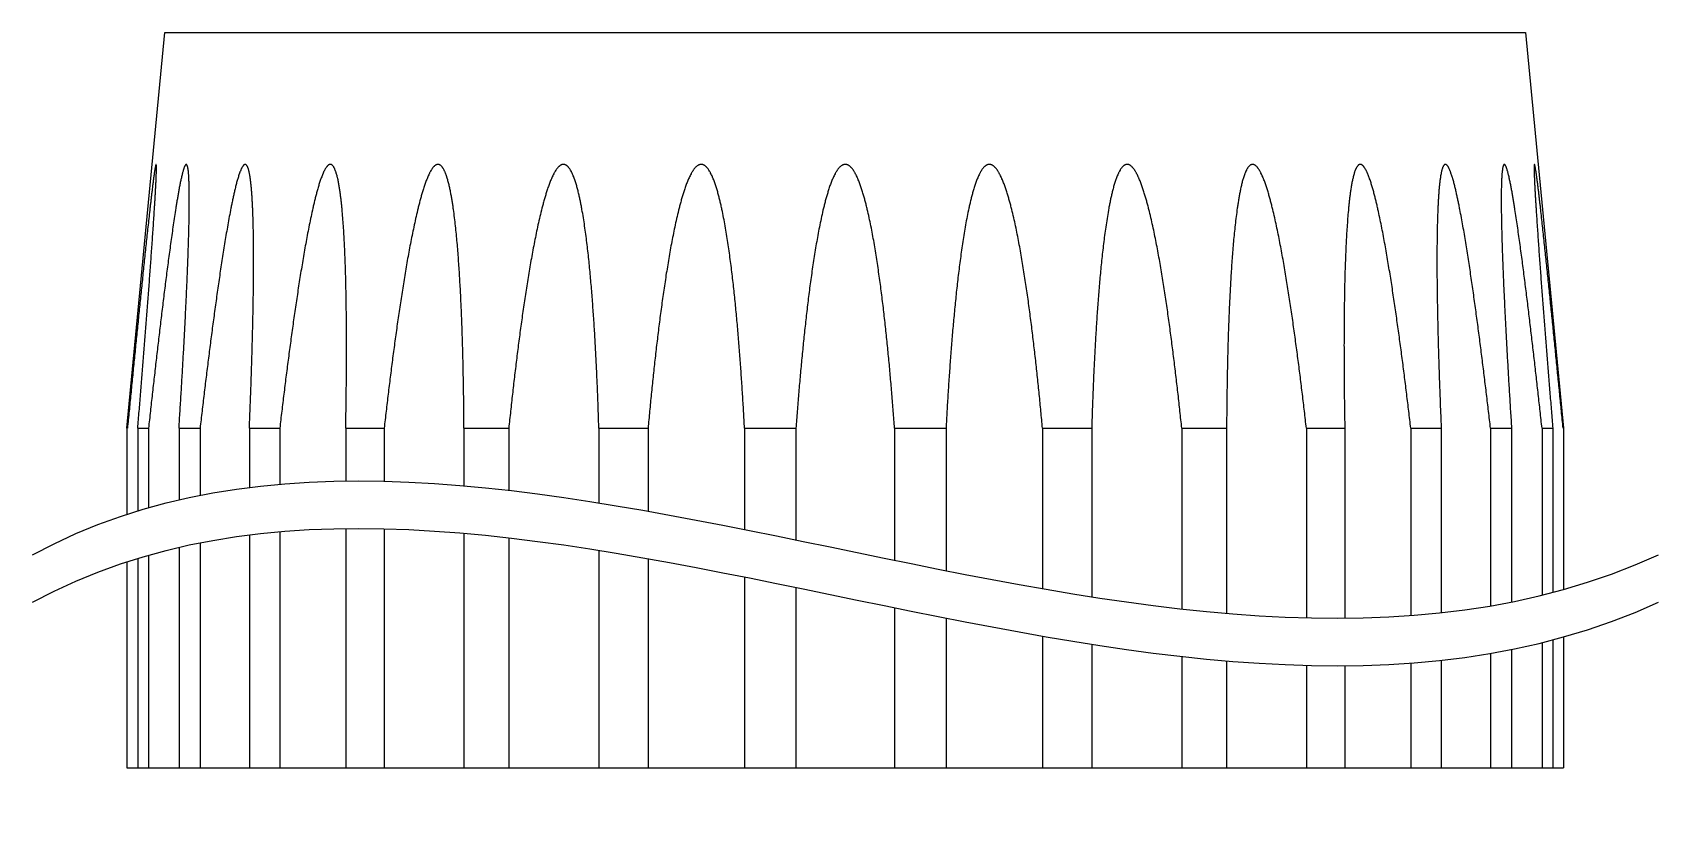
# Model space of a CAD drawing. Extents: x -39 to 75, y -72 to 94.
# Drawn here: x -25.7 to 25.7, y -71.7 to -46.5 of the extents above; entities that cross this region are included whole.
import ezdxf

# ---------------------------------------------------------------- set-up
doc = ezdxf.new("R2010")
doc.units = 0
doc.header["$MEASUREMENT"] = 0
doc.layers.add('MODELSKETCH_VISIBLE', color=7, linetype='CONTINUOUS')

msp = doc.modelspace()

# ---------------------------------------------------------------- linework, layer by layer
at = {"layer": 'MODELSKETCH_VISIBLE'}
for p, q in [((-22.7, -59), (-21.5, -46.5)), ((-21.5, -46.5), (21.5, -46.5)), ((21.5, -46.5), (22.7, -59)), ((-22.7, -59), (-22.7, -61.719)), ((-22.359, -59), (-22.359, -61.611)), ((-22.359, -59), (-22.02, -59)), ((-22.02, -59), (-22.02, -61.511)), ((-21.056, -59), (-21.056, -61.263)), ((-21.056, -59), (-20.392, -59)), ((-20.392, -59), (-20.392, -61.121)), ((-18.833, -59), (-18.833, -60.871)), ((-18.833, -59), (-17.872, -59)), ((-17.872, -59), (-17.872, -60.769)), ((-15.787, -59), (-15.787, -60.669)), ((-15.787, -59), (-14.572, -59)), ((-14.572, -59), (-14.572, -60.677)), ((-12.05, -59), (-12.05, -60.82)), ((-12.05, -59), (-10.635, -59)), ((-10.635, -59), (-10.635, -60.964)), ((-7.787, -59), (-6.233, -59)), ((-7.787, -59), (-7.787, -61.359)), ((-6.233, -59), (-6.233, -61.622)), ((-3.184, -59), (-3.184, -62.201)), ((-3.184, -59), (-1.558, -59)), ((-1.558, -59), (-1.558, -62.531)), ((1.558, -59), (1.558, -63.172)), ((1.558, -59), (3.184, -59)), ((3.184, -59), (3.184, -63.499)), ((6.233, -59), (6.233, -64.069)), ((6.233, -59), (7.787, -59)), ((7.787, -59), (7.787, -64.326)), ((10.635, -59), (10.635, -64.711)), ((10.635, -59), (12.05, -59)), ((12.05, -59), (12.05, -64.851)), ((14.572, -59), (14.572, -64.993)), ((14.572, -59), (15.787, -59)), ((15.787, -59), (15.787, -65.004)), ((17.872, -59), (17.872, -64.92)), ((17.872, -59), (18.833, -59)), ((18.833, -59), (18.833, -64.832)), ((20.392, -59), (20.392, -64.614)), ((20.392, -59), (21.056, -59)), ((21.056, -59), (21.056, -64.49)), ((22.02, -59), (22.02, -64.275)), ((22.02, -59), (22.359, -59)), ((22.359, -59), (22.359, -64.188)), ((22.7, -59), (22.7, -64.096)), ((-15.787, -62.169), (-15.787, -69.727)), ((-20.392, -62.621), (-20.392, -69.727)), ((-18.833, -62.371), (-18.833, -69.727)), ((-17.872, -62.269), (-17.872, -69.727)), ((-14.572, -62.177), (-14.572, -69.727)), ((-12.05, -62.32), (-12.05, -69.727)), ((-10.635, -62.464), (-10.635, -69.727)), ((-22.359, -63.111), (-22.359, -69.727)), ((-22.02, -63.011), (-22.02, -69.727)), ((-21.056, -62.763), (-21.056, -69.727)), ((-7.787, -62.859), (-7.787, -69.727)), ((-6.233, -63.122), (-6.233, -69.727)), ((-22.7, -63.219), (-22.7, -69.727)), ((-3.184, -63.701), (-3.184, -69.727)), ((-1.558, -64.031), (-1.558, -69.727)), ((1.558, -64.672), (1.558, -69.727)), ((3.184, -64.999), (3.184, -69.727)), ((6.233, -65.569), (6.233, -69.727)), ((22.359, -65.688), (22.359, -69.727)), ((22.7, -65.596), (22.7, -69.727)), ((7.787, -65.826), (7.787, -69.727)), ((10.635, -66.211), (10.635, -69.727)), ((20.392, -66.114), (20.392, -69.727)), ((21.056, -65.99), (21.056, -69.727)), ((22.02, -65.775), (22.02, -69.727)), ((12.05, -66.351), (12.05, -69.727)), ((14.572, -66.493), (14.572, -69.727)), ((15.787, -66.504), (15.787, -69.727)), ((17.872, -66.42), (17.872, -69.727)), ((18.833, -66.332), (18.833, -69.727)), ((-22.7, -69.727), (22.7, -69.727))]:
    msp.add_line(p, q, dxfattribs=at)
for points in [[(-22.359, -59), (-22.345, -58.822), (-22.315, -58.465), (-22.271, -57.93), (-22.228, -57.396), (-22.185, -56.861), (-22.143, -56.327), (-22.101, -55.794), (-22.059, -55.261), (-22.019, -54.728), (-21.985, -54.285), (-21.959, -53.931), (-21.94, -53.666), (-21.921, -53.402), (-21.902, -53.138), (-21.884, -52.874), (-21.866, -52.611), (-21.849, -52.349), (-21.835, -52.132), (-21.824, -51.958), (-21.816, -51.828), (-21.808, -51.699), (-21.801, -51.57), (-21.794, -51.442), (-21.788, -51.335), (-21.784, -51.25), (-21.781, -51.187), (-21.779, -51.135), (-21.777, -51.093), (-21.775, -51.051), (-21.773, -51), (-21.772, -50.95), (-21.771, -50.91), (-21.77, -50.871), (-21.769, -50.834), (-21.769, -50.798), (-21.769, -50.776), (-21.769, -50.759), (-21.77, -50.743), (-21.77, -50.728), (-21.771, -50.714), (-21.771, -50.704), (-21.772, -50.695), (-21.773, -50.687), (-21.774, -50.68), (-21.775, -50.675), (-21.776, -50.672), (-21.777, -50.67), (-21.777, -50.669), (-21.778, -50.667), (-21.78, -50.666), (-21.782, -50.667), (-21.784, -50.669), (-21.786, -50.673), (-21.788, -50.678), (-21.789, -50.682), (-21.791, -50.687), (-21.792, -50.693), (-21.796, -50.705), (-21.799, -50.718), (-21.802, -50.733), (-21.805, -50.748), (-21.809, -50.768), (-21.813, -50.794), (-21.818, -50.821), (-21.824, -50.858), (-21.83, -50.896), (-21.836, -50.935), (-21.841, -50.975), (-21.848, -51.025), (-21.857, -51.087), (-21.865, -51.148), (-21.873, -51.211), (-21.884, -51.295), (-21.897, -51.401), (-21.913, -51.529), (-21.928, -51.659), (-21.943, -51.789), (-21.959, -51.92), (-21.978, -52.095), (-22.003, -52.314), (-22.032, -52.578), (-22.061, -52.842), (-22.089, -53.107), (-22.117, -53.373), (-22.145, -53.639), (-22.173, -53.905), (-22.21, -54.261), (-22.256, -54.706), (-22.311, -55.242), (-22.365, -55.778), (-22.419, -56.314), (-22.473, -56.851), (-22.526, -57.388), (-22.579, -57.925), (-22.632, -58.462), (-22.668, -58.821), (-22.685, -59)], [(-21.056, -59), (-21.045, -58.822), (-21.022, -58.465), (-20.99, -57.93), (-20.958, -57.396), (-20.927, -56.861), (-20.897, -56.327), (-20.869, -55.794), (-20.842, -55.261), (-20.817, -54.728), (-20.797, -54.285), (-20.783, -53.931), (-20.773, -53.666), (-20.763, -53.402), (-20.755, -53.138), (-20.747, -52.874), (-20.741, -52.611), (-20.735, -52.349), (-20.732, -52.132), (-20.731, -51.958), (-20.73, -51.828), (-20.73, -51.699), (-20.731, -51.57), (-20.733, -51.442), (-20.735, -51.335), (-20.738, -51.25), (-20.74, -51.187), (-20.742, -51.135), (-20.745, -51.093), (-20.747, -51.051), (-20.75, -51), (-20.754, -50.95), (-20.758, -50.91), (-20.762, -50.871), (-20.767, -50.834), (-20.773, -50.798), (-20.777, -50.776), (-20.78, -50.759), (-20.784, -50.743), (-20.788, -50.728), (-20.792, -50.714), (-20.796, -50.704), (-20.8, -50.695), (-20.804, -50.687), (-20.808, -50.68), (-20.812, -50.675), (-20.815, -50.672), (-20.817, -50.67), (-20.82, -50.669), (-20.823, -50.667), (-20.827, -50.666), (-20.833, -50.667), (-20.838, -50.669), (-20.844, -50.673), (-20.848, -50.678), (-20.852, -50.682), (-20.856, -50.687), (-20.86, -50.693), (-20.867, -50.705), (-20.874, -50.718), (-20.881, -50.733), (-20.887, -50.748), (-20.895, -50.768), (-20.904, -50.794), (-20.913, -50.821), (-20.924, -50.858), (-20.935, -50.896), (-20.945, -50.935), (-20.956, -50.975), (-20.968, -51.025), (-20.982, -51.087), (-20.995, -51.148), (-21.008, -51.211), (-21.025, -51.295), (-21.046, -51.401), (-21.069, -51.529), (-21.092, -51.659), (-21.114, -51.789), (-21.136, -51.92), (-21.164, -52.095), (-21.198, -52.314), (-21.237, -52.578), (-21.276, -52.842), (-21.313, -53.107), (-21.349, -53.373), (-21.385, -53.639), (-21.42, -53.905), (-21.466, -54.261), (-21.522, -54.706), (-21.588, -55.242), (-21.653, -55.778), (-21.716, -56.314), (-21.779, -56.851), (-21.84, -57.388), (-21.901, -57.925), (-21.961, -58.462), (-22, -58.821), (-22.02, -59)], [(-18.833, -59), (-18.826, -58.822), (-18.811, -58.465), (-18.79, -57.93), (-18.771, -57.396), (-18.754, -56.861), (-18.738, -56.327), (-18.725, -55.794), (-18.714, -55.261), (-18.705, -54.728), (-18.7, -54.285), (-18.698, -53.931), (-18.698, -53.666), (-18.698, -53.402), (-18.7, -53.138), (-18.704, -52.874), (-18.709, -52.611), (-18.716, -52.349), (-18.724, -52.132), (-18.732, -51.958), (-18.739, -51.828), (-18.746, -51.699), (-18.755, -51.57), (-18.766, -51.442), (-18.776, -51.335), (-18.785, -51.25), (-18.793, -51.187), (-18.8, -51.135), (-18.806, -51.093), (-18.812, -51.051), (-18.82, -51), (-18.83, -50.95), (-18.838, -50.91), (-18.847, -50.871), (-18.857, -50.834), (-18.869, -50.798), (-18.876, -50.776), (-18.883, -50.759), (-18.89, -50.743), (-18.897, -50.728), (-18.905, -50.714), (-18.911, -50.704), (-18.918, -50.695), (-18.925, -50.687), (-18.932, -50.68), (-18.939, -50.675), (-18.944, -50.672), (-18.948, -50.67), (-18.952, -50.669), (-18.958, -50.667), (-18.965, -50.666), (-18.973, -50.667), (-18.982, -50.669), (-18.991, -50.673), (-18.998, -50.678), (-19.004, -50.682), (-19.009, -50.687), (-19.016, -50.693), (-19.027, -50.705), (-19.037, -50.718), (-19.047, -50.733), (-19.057, -50.748), (-19.068, -50.768), (-19.082, -50.794), (-19.094, -50.821), (-19.11, -50.858), (-19.125, -50.896), (-19.14, -50.935), (-19.154, -50.975), (-19.171, -51.025), (-19.19, -51.087), (-19.208, -51.148), (-19.225, -51.211), (-19.248, -51.295), (-19.275, -51.401), (-19.305, -51.529), (-19.334, -51.659), (-19.363, -51.789), (-19.39, -51.92), (-19.425, -52.095), (-19.467, -52.314), (-19.515, -52.578), (-19.561, -52.842), (-19.605, -53.107), (-19.648, -53.373), (-19.69, -53.639), (-19.731, -53.905), (-19.784, -54.261), (-19.848, -54.706), (-19.923, -55.242), (-19.995, -55.778), (-20.065, -56.314), (-20.133, -56.851), (-20.2, -57.388), (-20.265, -57.925), (-20.329, -58.462), (-20.371, -58.821), (-20.392, -59)], [(-15.787, -59), (-15.783, -58.822), (-15.777, -58.465), (-15.77, -57.93), (-15.765, -57.396), (-15.762, -56.861), (-15.761, -56.327), (-15.763, -55.794), (-15.767, -55.261), (-15.776, -54.728), (-15.786, -54.285), (-15.796, -53.931), (-15.806, -53.666), (-15.816, -53.402), (-15.829, -53.138), (-15.843, -52.874), (-15.859, -52.611), (-15.879, -52.349), (-15.897, -52.132), (-15.914, -51.958), (-15.928, -51.828), (-15.943, -51.699), (-15.96, -51.57), (-15.979, -51.442), (-15.996, -51.335), (-16.011, -51.25), (-16.024, -51.187), (-16.035, -51.135), (-16.045, -51.093), (-16.055, -51.051), (-16.068, -51), (-16.083, -50.95), (-16.095, -50.91), (-16.109, -50.871), (-16.123, -50.834), (-16.14, -50.798), (-16.151, -50.776), (-16.16, -50.759), (-16.17, -50.743), (-16.18, -50.728), (-16.192, -50.714), (-16.2, -50.704), (-16.21, -50.695), (-16.219, -50.687), (-16.229, -50.68), (-16.238, -50.675), (-16.245, -50.672), (-16.251, -50.67), (-16.256, -50.669), (-16.264, -50.667), (-16.273, -50.666), (-16.285, -50.667), (-16.297, -50.669), (-16.308, -50.673), (-16.317, -50.678), (-16.325, -50.682), (-16.332, -50.687), (-16.341, -50.693), (-16.355, -50.705), (-16.368, -50.718), (-16.381, -50.733), (-16.394, -50.748), (-16.408, -50.768), (-16.425, -50.794), (-16.441, -50.821), (-16.461, -50.858), (-16.48, -50.896), (-16.498, -50.935), (-16.515, -50.975), (-16.535, -51.025), (-16.559, -51.087), (-16.581, -51.148), (-16.602, -51.211), (-16.629, -51.295), (-16.661, -51.401), (-16.697, -51.529), (-16.732, -51.659), (-16.765, -51.789), (-16.796, -51.92), (-16.836, -52.095), (-16.885, -52.314), (-16.939, -52.578), (-16.991, -52.842), (-17.04, -53.107), (-17.088, -53.373), (-17.134, -53.639), (-17.179, -53.905), (-17.237, -54.261), (-17.306, -54.706), (-17.386, -55.242), (-17.463, -55.778), (-17.536, -56.314), (-17.608, -56.851), (-17.677, -57.388), (-17.744, -57.925), (-17.809, -58.462), (-17.851, -58.821), (-17.872, -59)], [(-12.05, -59), (-12.052, -58.822), (-12.054, -58.465), (-12.06, -57.93), (-12.069, -57.396), (-12.08, -56.861), (-12.094, -56.327), (-12.111, -55.794), (-12.132, -55.261), (-12.157, -54.728), (-12.182, -54.285), (-12.204, -53.931), (-12.223, -53.666), (-12.243, -53.402), (-12.265, -53.138), (-12.29, -52.874), (-12.317, -52.611), (-12.347, -52.349), (-12.376, -52.132), (-12.401, -51.958), (-12.421, -51.828), (-12.443, -51.699), (-12.467, -51.57), (-12.493, -51.442), (-12.517, -51.335), (-12.538, -51.25), (-12.555, -51.187), (-12.57, -51.135), (-12.583, -51.093), (-12.596, -51.051), (-12.613, -51), (-12.632, -50.95), (-12.649, -50.91), (-12.666, -50.871), (-12.685, -50.834), (-12.705, -50.798), (-12.719, -50.776), (-12.731, -50.759), (-12.744, -50.743), (-12.757, -50.728), (-12.77, -50.714), (-12.781, -50.704), (-12.793, -50.695), (-12.805, -50.687), (-12.817, -50.68), (-12.828, -50.675), (-12.836, -50.672), (-12.843, -50.67), (-12.85, -50.669), (-12.859, -50.667), (-12.871, -50.666), (-12.884, -50.667), (-12.899, -50.669), (-12.912, -50.673), (-12.924, -50.678), (-12.933, -50.682), (-12.941, -50.687), (-12.952, -50.693), (-12.969, -50.705), (-12.984, -50.718), (-12.999, -50.733), (-13.014, -50.748), (-13.031, -50.768), (-13.051, -50.794), (-13.069, -50.821), (-13.092, -50.858), (-13.114, -50.896), (-13.135, -50.935), (-13.154, -50.975), (-13.178, -51.025), (-13.204, -51.087), (-13.229, -51.148), (-13.253, -51.211), (-13.283, -51.295), (-13.319, -51.401), (-13.36, -51.529), (-13.398, -51.659), (-13.434, -51.789), (-13.468, -51.92), (-13.512, -52.095), (-13.564, -52.314), (-13.623, -52.578), (-13.678, -52.842), (-13.731, -53.107), (-13.781, -53.373), (-13.83, -53.639), (-13.876, -53.905), (-13.937, -54.261), (-14.008, -54.706), (-14.09, -55.242), (-14.167, -55.778), (-14.242, -56.314), (-14.313, -56.851), (-14.381, -57.388), (-14.447, -57.925), (-14.511, -58.462), (-14.552, -58.821), (-14.572, -59)], [(-7.787, -59), (-7.793, -58.822), (-7.804, -58.465), (-7.824, -57.93), (-7.846, -57.396), (-7.871, -56.861), (-7.899, -56.327), (-7.931, -55.794), (-7.967, -55.261), (-8.007, -54.728), (-8.045, -54.285), (-8.078, -53.931), (-8.105, -53.666), (-8.134, -53.402), (-8.166, -53.138), (-8.199, -52.874), (-8.236, -52.611), (-8.276, -52.349), (-8.313, -52.132), (-8.346, -51.958), (-8.372, -51.828), (-8.399, -51.699), (-8.429, -51.57), (-8.461, -51.442), (-8.491, -51.335), (-8.517, -51.25), (-8.537, -51.187), (-8.555, -51.135), (-8.57, -51.093), (-8.586, -51.051), (-8.607, -51), (-8.63, -50.95), (-8.649, -50.91), (-8.67, -50.871), (-8.692, -50.834), (-8.716, -50.798), (-8.732, -50.776), (-8.746, -50.759), (-8.76, -50.743), (-8.775, -50.728), (-8.791, -50.714), (-8.804, -50.704), (-8.817, -50.695), (-8.83, -50.687), (-8.844, -50.68), (-8.857, -50.675), (-8.867, -50.672), (-8.874, -50.67), (-8.882, -50.669), (-8.892, -50.667), (-8.905, -50.666), (-8.921, -50.667), (-8.937, -50.669), (-8.952, -50.673), (-8.965, -50.678), (-8.975, -50.682), (-8.985, -50.687), (-8.997, -50.693), (-9.015, -50.705), (-9.033, -50.718), (-9.049, -50.733), (-9.065, -50.748), (-9.084, -50.768), (-9.106, -50.794), (-9.126, -50.821), (-9.151, -50.858), (-9.175, -50.896), (-9.197, -50.935), (-9.219, -50.975), (-9.244, -51.025), (-9.273, -51.087), (-9.299, -51.148), (-9.325, -51.211), (-9.357, -51.295), (-9.395, -51.401), (-9.438, -51.529), (-9.478, -51.659), (-9.516, -51.789), (-9.552, -51.92), (-9.598, -52.095), (-9.651, -52.314), (-9.712, -52.578), (-9.768, -52.842), (-9.821, -53.107), (-9.872, -53.373), (-9.921, -53.639), (-9.967, -53.905), (-10.027, -54.261), (-10.098, -54.706), (-10.178, -55.242), (-10.253, -55.778), (-10.324, -56.314), (-10.392, -56.851), (-10.457, -57.388), (-10.519, -57.925), (-10.578, -58.462), (-10.616, -58.821), (-10.635, -59)], [(-3.184, -59), (-3.194, -58.822), (-3.213, -58.465), (-3.245, -57.93), (-3.28, -57.396), (-3.318, -56.861), (-3.359, -56.327), (-3.404, -55.794), (-3.453, -55.261), (-3.507, -54.728), (-3.557, -54.285), (-3.6, -53.931), (-3.634, -53.666), (-3.67, -53.402), (-3.709, -53.138), (-3.75, -52.874), (-3.795, -52.611), (-3.843, -52.349), (-3.888, -52.132), (-3.926, -51.958), (-3.956, -51.828), (-3.988, -51.699), (-4.023, -51.57), (-4.06, -51.442), (-4.094, -51.335), (-4.123, -51.25), (-4.146, -51.187), (-4.167, -51.135), (-4.184, -51.093), (-4.202, -51.051), (-4.225, -51), (-4.25, -50.95), (-4.272, -50.91), (-4.295, -50.871), (-4.319, -50.834), (-4.346, -50.798), (-4.363, -50.776), (-4.378, -50.759), (-4.394, -50.743), (-4.41, -50.728), (-4.428, -50.714), (-4.442, -50.704), (-4.456, -50.695), (-4.47, -50.687), (-4.485, -50.68), (-4.499, -50.675), (-4.509, -50.672), (-4.518, -50.67), (-4.526, -50.669), (-4.537, -50.667), (-4.551, -50.666), (-4.568, -50.667), (-4.585, -50.669), (-4.601, -50.673), (-4.615, -50.678), (-4.625, -50.682), (-4.636, -50.687), (-4.648, -50.693), (-4.668, -50.705), (-4.686, -50.718), (-4.704, -50.733), (-4.721, -50.748), (-4.741, -50.768), (-4.763, -50.794), (-4.784, -50.821), (-4.81, -50.858), (-4.835, -50.896), (-4.858, -50.935), (-4.88, -50.975), (-4.906, -51.025), (-4.936, -51.087), (-4.963, -51.148), (-4.989, -51.211), (-5.022, -51.295), (-5.061, -51.401), (-5.104, -51.529), (-5.144, -51.659), (-5.182, -51.789), (-5.218, -51.92), (-5.264, -52.095), (-5.317, -52.314), (-5.376, -52.578), (-5.431, -52.842), (-5.483, -53.107), (-5.532, -53.373), (-5.578, -53.639), (-5.623, -53.905), (-5.68, -54.261), (-5.746, -54.706), (-5.821, -55.242), (-5.89, -55.778), (-5.956, -56.314), (-6.017, -56.851), (-6.076, -57.388), (-6.131, -57.925), (-6.183, -58.462), (-6.217, -58.821), (-6.233, -59)], [(1.558, -59), (1.545, -58.822), (1.518, -58.465), (1.475, -57.93), (1.429, -57.396), (1.381, -56.861), (1.328, -56.327), (1.272, -55.794), (1.212, -55.261), (1.146, -54.728), (1.087, -54.285), (1.036, -53.931), (0.996, -53.666), (0.954, -53.402), (0.91, -53.138), (0.862, -52.874), (0.812, -52.611), (0.757, -52.349), (0.708, -52.132), (0.666, -51.958), (0.632, -51.828), (0.597, -51.699), (0.559, -51.57), (0.519, -51.442), (0.482, -51.335), (0.451, -51.25), (0.426, -51.187), (0.404, -51.135), (0.386, -51.093), (0.367, -51.051), (0.342, -51), (0.315, -50.95), (0.292, -50.91), (0.268, -50.871), (0.243, -50.834), (0.215, -50.798), (0.196, -50.776), (0.181, -50.759), (0.164, -50.743), (0.147, -50.728), (0.129, -50.714), (0.115, -50.704), (0.1, -50.695), (0.085, -50.687), (0.07, -50.68), (0.056, -50.675), (0.045, -50.672), (0.037, -50.67), (0.028, -50.669), (0.017, -50.667), (0.002, -50.666), (-0.015, -50.667), (-0.032, -50.669), (-0.049, -50.673), (-0.063, -50.678), (-0.073, -50.682), (-0.084, -50.687), (-0.097, -50.693), (-0.116, -50.705), (-0.135, -50.718), (-0.152, -50.733), (-0.17, -50.748), (-0.19, -50.768), (-0.212, -50.794), (-0.233, -50.821), (-0.259, -50.858), (-0.284, -50.896), (-0.307, -50.935), (-0.329, -50.975), (-0.354, -51.025), (-0.383, -51.087), (-0.41, -51.148), (-0.436, -51.211), (-0.468, -51.295), (-0.505, -51.401), (-0.547, -51.529), (-0.585, -51.659), (-0.622, -51.789), (-0.656, -51.92), (-0.699, -52.095), (-0.75, -52.314), (-0.805, -52.578), (-0.856, -52.842), (-0.904, -53.107), (-0.949, -53.373), (-0.992, -53.639), (-1.033, -53.905), (-1.084, -54.261), (-1.144, -54.706), (-1.209, -55.242), (-1.27, -55.778), (-1.327, -56.314), (-1.379, -56.851), (-1.429, -57.388), (-1.475, -57.925), (-1.518, -58.462), (-1.545, -58.821), (-1.558, -59)], [(6.233, -59), (6.217, -58.822), (6.183, -58.465), (6.131, -57.93), (6.076, -57.396), (6.018, -56.861), (5.957, -56.327), (5.892, -55.794), (5.823, -55.261), (5.749, -54.728), (5.683, -54.285), (5.627, -53.931), (5.583, -53.666), (5.537, -53.402), (5.488, -53.138), (5.437, -52.874), (5.383, -52.611), (5.325, -52.349), (5.273, -52.132), (5.228, -51.958), (5.193, -51.828), (5.156, -51.699), (5.117, -51.57), (5.075, -51.442), (5.037, -51.335), (5.005, -51.25), (4.98, -51.187), (4.957, -51.135), (4.938, -51.093), (4.919, -51.051), (4.894, -51), (4.867, -50.95), (4.844, -50.91), (4.819, -50.871), (4.794, -50.834), (4.766, -50.798), (4.747, -50.776), (4.732, -50.759), (4.715, -50.743), (4.698, -50.728), (4.68, -50.714), (4.666, -50.704), (4.652, -50.695), (4.637, -50.687), (4.622, -50.68), (4.608, -50.675), (4.597, -50.672), (4.589, -50.67), (4.581, -50.669), (4.57, -50.667), (4.556, -50.666), (4.539, -50.667), (4.522, -50.669), (4.506, -50.673), (4.492, -50.678), (4.482, -50.682), (4.472, -50.687), (4.459, -50.693), (4.44, -50.705), (4.422, -50.718), (4.405, -50.733), (4.389, -50.748), (4.37, -50.768), (4.348, -50.794), (4.328, -50.821), (4.303, -50.858), (4.28, -50.896), (4.258, -50.935), (4.237, -50.975), (4.213, -51.025), (4.186, -51.087), (4.161, -51.148), (4.137, -51.211), (4.107, -51.295), (4.073, -51.401), (4.034, -51.529), (3.999, -51.659), (3.966, -51.789), (3.935, -51.92), (3.895, -52.095), (3.85, -52.314), (3.801, -52.578), (3.756, -52.842), (3.714, -53.107), (3.674, -53.373), (3.638, -53.639), (3.603, -53.905), (3.559, -54.261), (3.509, -54.706), (3.455, -55.242), (3.405, -55.778), (3.36, -56.314), (3.319, -56.851), (3.28, -57.388), (3.245, -57.925), (3.213, -58.462), (3.194, -58.821), (3.184, -59)], [(10.635, -59), (10.616, -58.822), (10.578, -58.465), (10.519, -57.93), (10.458, -57.396), (10.393, -56.861), (10.326, -56.327), (10.255, -55.794), (10.18, -55.261), (10.101, -54.728), (10.031, -54.285), (9.972, -53.931), (9.926, -53.666), (9.878, -53.402), (9.827, -53.138), (9.775, -52.874), (9.719, -52.611), (9.66, -52.349), (9.607, -52.132), (9.562, -51.958), (9.527, -51.828), (9.49, -51.699), (9.451, -51.57), (9.409, -51.442), (9.372, -51.335), (9.34, -51.25), (9.315, -51.187), (9.293, -51.135), (9.275, -51.093), (9.256, -51.051), (9.232, -51), (9.205, -50.95), (9.183, -50.91), (9.16, -50.871), (9.135, -50.834), (9.109, -50.798), (9.091, -50.776), (9.076, -50.759), (9.06, -50.743), (9.044, -50.728), (9.027, -50.714), (9.014, -50.704), (9, -50.695), (8.986, -50.687), (8.972, -50.68), (8.959, -50.675), (8.949, -50.672), (8.941, -50.67), (8.933, -50.669), (8.923, -50.667), (8.91, -50.666), (8.894, -50.667), (8.878, -50.669), (8.863, -50.673), (8.851, -50.678), (8.841, -50.682), (8.832, -50.687), (8.82, -50.693), (8.803, -50.705), (8.786, -50.718), (8.771, -50.733), (8.756, -50.748), (8.738, -50.768), (8.719, -50.794), (8.7, -50.821), (8.678, -50.858), (8.657, -50.896), (8.637, -50.935), (8.618, -50.975), (8.597, -51.025), (8.573, -51.087), (8.55, -51.148), (8.529, -51.211), (8.503, -51.295), (8.472, -51.401), (8.439, -51.529), (8.408, -51.659), (8.38, -51.789), (8.353, -51.92), (8.32, -52.095), (8.282, -52.314), (8.241, -52.578), (8.203, -52.842), (8.169, -53.107), (8.138, -53.373), (8.108, -53.639), (8.081, -53.905), (8.047, -54.261), (8.009, -54.706), (7.968, -55.242), (7.932, -55.778), (7.9, -56.314), (7.872, -56.851), (7.846, -57.388), (7.824, -57.925), (7.804, -58.462), (7.793, -58.821), (7.787, -59)], [(14.572, -59), (14.552, -58.822), (14.511, -58.465), (14.448, -57.93), (14.382, -57.396), (14.314, -56.861), (14.243, -56.327), (14.17, -55.794), (14.093, -55.261), (14.012, -54.728), (13.941, -54.285), (13.881, -53.931), (13.835, -53.666), (13.787, -53.402), (13.737, -53.138), (13.685, -52.874), (13.63, -52.611), (13.572, -52.349), (13.521, -52.132), (13.478, -51.958), (13.444, -51.828), (13.409, -51.699), (13.372, -51.57), (13.332, -51.442), (13.297, -51.335), (13.267, -51.25), (13.244, -51.187), (13.224, -51.135), (13.207, -51.093), (13.189, -51.051), (13.166, -51), (13.142, -50.95), (13.121, -50.91), (13.1, -50.871), (13.078, -50.834), (13.053, -50.798), (13.037, -50.776), (13.023, -50.759), (13.009, -50.743), (12.995, -50.728), (12.979, -50.714), (12.967, -50.704), (12.955, -50.695), (12.942, -50.687), (12.929, -50.68), (12.918, -50.675), (12.909, -50.672), (12.902, -50.67), (12.895, -50.669), (12.886, -50.667), (12.874, -50.666), (12.861, -50.667), (12.847, -50.669), (12.833, -50.673), (12.822, -50.678), (12.814, -50.682), (12.806, -50.687), (12.796, -50.693), (12.78, -50.705), (12.766, -50.718), (12.753, -50.733), (12.74, -50.748), (12.724, -50.768), (12.708, -50.794), (12.692, -50.821), (12.673, -50.858), (12.655, -50.896), (12.638, -50.935), (12.623, -50.975), (12.604, -51.025), (12.584, -51.087), (12.566, -51.148), (12.548, -51.211), (12.527, -51.295), (12.502, -51.401), (12.475, -51.529), (12.45, -51.659), (12.428, -51.789), (12.407, -51.92), (12.381, -52.095), (12.352, -52.314), (12.321, -52.578), (12.293, -52.842), (12.268, -53.107), (12.245, -53.373), (12.225, -53.639), (12.206, -53.905), (12.183, -54.261), (12.158, -54.706), (12.133, -55.242), (12.112, -55.778), (12.095, -56.314), (12.081, -56.851), (12.069, -57.388), (12.061, -57.925), (12.054, -58.462), (12.052, -58.821), (12.05, -59)], [(17.872, -59), (17.852, -58.822), (17.809, -58.465), (17.744, -57.93), (17.678, -57.396), (17.609, -56.861), (17.538, -56.327), (17.465, -55.794), (17.389, -55.261), (17.31, -54.728), (17.241, -54.285), (17.183, -53.931), (17.139, -53.666), (17.093, -53.402), (17.046, -53.138), (16.997, -52.874), (16.946, -52.611), (16.892, -52.349), (16.845, -52.132), (16.805, -51.958), (16.774, -51.828), (16.742, -51.699), (16.708, -51.57), (16.673, -51.442), (16.641, -51.335), (16.615, -51.25), (16.594, -51.187), (16.576, -51.135), (16.561, -51.093), (16.545, -51.051), (16.525, -51), (16.504, -50.95), (16.486, -50.91), (16.468, -50.871), (16.448, -50.834), (16.427, -50.798), (16.413, -50.776), (16.402, -50.759), (16.39, -50.743), (16.377, -50.728), (16.364, -50.714), (16.354, -50.704), (16.344, -50.695), (16.333, -50.687), (16.322, -50.68), (16.313, -50.675), (16.305, -50.672), (16.3, -50.67), (16.294, -50.669), (16.286, -50.667), (16.276, -50.666), (16.265, -50.667), (16.254, -50.669), (16.243, -50.673), (16.234, -50.678), (16.227, -50.682), (16.22, -50.687), (16.212, -50.693), (16.2, -50.705), (16.188, -50.718), (16.177, -50.733), (16.167, -50.748), (16.155, -50.768), (16.141, -50.794), (16.129, -50.821), (16.114, -50.858), (16.1, -50.896), (16.087, -50.935), (16.075, -50.975), (16.061, -51.025), (16.046, -51.087), (16.032, -51.148), (16.019, -51.211), (16.003, -51.295), (15.985, -51.401), (15.966, -51.529), (15.948, -51.659), (15.932, -51.789), (15.918, -51.92), (15.901, -52.095), (15.881, -52.314), (15.862, -52.578), (15.845, -52.842), (15.83, -53.107), (15.818, -53.373), (15.807, -53.639), (15.797, -53.905), (15.786, -54.261), (15.776, -54.706), (15.768, -55.242), (15.763, -55.778), (15.761, -56.314), (15.762, -56.851), (15.765, -57.388), (15.77, -57.925), (15.777, -58.462), (15.783, -58.821), (15.787, -59)], [(20.392, -59), (20.371, -58.822), (20.329, -58.465), (20.266, -57.93), (20.201, -57.396), (20.135, -56.861), (20.067, -56.327), (19.997, -55.794), (19.925, -55.261), (19.851, -54.728), (19.787, -54.285), (19.735, -53.931), (19.694, -53.666), (19.653, -53.402), (19.61, -53.138), (19.566, -52.874), (19.521, -52.611), (19.473, -52.349), (19.432, -52.132), (19.397, -51.958), (19.371, -51.828), (19.343, -51.699), (19.315, -51.57), (19.284, -51.442), (19.258, -51.335), (19.236, -51.25), (19.219, -51.187), (19.204, -51.135), (19.191, -51.093), (19.179, -51.051), (19.162, -51), (19.145, -50.95), (19.131, -50.91), (19.116, -50.871), (19.1, -50.834), (19.083, -50.798), (19.072, -50.776), (19.063, -50.759), (19.054, -50.743), (19.044, -50.728), (19.034, -50.714), (19.026, -50.704), (19.018, -50.695), (19.01, -50.687), (19.002, -50.68), (18.995, -50.675), (18.989, -50.672), (18.985, -50.67), (18.98, -50.669), (18.974, -50.667), (18.967, -50.666), (18.959, -50.667), (18.95, -50.669), (18.942, -50.673), (18.936, -50.678), (18.931, -50.682), (18.926, -50.687), (18.92, -50.693), (18.911, -50.705), (18.902, -50.718), (18.895, -50.733), (18.887, -50.748), (18.879, -50.768), (18.87, -50.794), (18.861, -50.821), (18.851, -50.858), (18.842, -50.896), (18.833, -50.935), (18.825, -50.975), (18.816, -51.025), (18.806, -51.087), (18.798, -51.148), (18.79, -51.211), (18.78, -51.295), (18.769, -51.401), (18.758, -51.529), (18.749, -51.659), (18.741, -51.789), (18.734, -51.92), (18.725, -52.095), (18.717, -52.314), (18.71, -52.578), (18.704, -52.842), (18.701, -53.107), (18.699, -53.373), (18.698, -53.639), (18.698, -53.905), (18.7, -54.261), (18.705, -54.706), (18.713, -55.242), (18.725, -55.778), (18.738, -56.314), (18.754, -56.851), (18.771, -57.388), (18.79, -57.925), (18.811, -58.462), (18.826, -58.821), (18.833, -59)], [(22.02, -59), (22, -58.822), (21.961, -58.465), (21.901, -57.93), (21.841, -57.396), (21.78, -56.861), (21.718, -56.327), (21.655, -55.794), (21.591, -55.261), (21.525, -54.728), (21.469, -54.285), (21.423, -53.931), (21.389, -53.666), (21.353, -53.402), (21.317, -53.138), (21.28, -52.874), (21.242, -52.611), (21.203, -52.349), (21.17, -52.132), (21.142, -51.958), (21.121, -51.828), (21.099, -51.699), (21.077, -51.57), (21.053, -51.442), (21.033, -51.335), (21.016, -51.25), (21.003, -51.187), (20.992, -51.135), (20.983, -51.093), (20.974, -51.051), (20.962, -51), (20.949, -50.95), (20.939, -50.91), (20.928, -50.871), (20.917, -50.834), (20.906, -50.798), (20.898, -50.776), (20.892, -50.759), (20.885, -50.743), (20.879, -50.728), (20.872, -50.714), (20.867, -50.704), (20.861, -50.695), (20.856, -50.687), (20.851, -50.68), (20.846, -50.675), (20.843, -50.672), (20.84, -50.67), (20.837, -50.669), (20.833, -50.667), (20.829, -50.666), (20.824, -50.667), (20.818, -50.669), (20.814, -50.673), (20.81, -50.678), (20.807, -50.682), (20.804, -50.687), (20.8, -50.693), (20.795, -50.705), (20.791, -50.718), (20.787, -50.733), (20.783, -50.748), (20.778, -50.768), (20.773, -50.794), (20.769, -50.821), (20.764, -50.858), (20.76, -50.896), (20.756, -50.935), (20.752, -50.975), (20.749, -51.025), (20.745, -51.087), (20.742, -51.148), (20.739, -51.211), (20.736, -51.295), (20.734, -51.401), (20.731, -51.529), (20.73, -51.659), (20.73, -51.789), (20.731, -51.92), (20.732, -52.095), (20.735, -52.314), (20.74, -52.578), (20.746, -52.842), (20.754, -53.107), (20.763, -53.373), (20.772, -53.639), (20.782, -53.905), (20.796, -54.261), (20.816, -54.706), (20.841, -55.242), (20.868, -55.778), (20.896, -56.314), (20.926, -56.851), (20.957, -57.388), (20.989, -57.925), (21.022, -58.462), (21.045, -58.821), (21.056, -59)], [(22.685, -59), (22.668, -58.822), (22.633, -58.465), (22.58, -57.93), (22.527, -57.396), (22.474, -56.861), (22.42, -56.327), (22.367, -55.794), (22.313, -55.261), (22.258, -54.728), (22.213, -54.285), (22.176, -53.931), (22.148, -53.666), (22.12, -53.402), (22.092, -53.138), (22.064, -52.874), (22.036, -52.611), (22.007, -52.349), (21.983, -52.132), (21.963, -51.958), (21.948, -51.828), (21.933, -51.699), (21.918, -51.57), (21.902, -51.442), (21.889, -51.335), (21.878, -51.25), (21.87, -51.187), (21.863, -51.135), (21.858, -51.093), (21.852, -51.051), (21.845, -51), (21.838, -50.95), (21.832, -50.91), (21.826, -50.871), (21.82, -50.834), (21.814, -50.798), (21.81, -50.776), (21.807, -50.759), (21.804, -50.743), (21.801, -50.728), (21.798, -50.714), (21.795, -50.704), (21.793, -50.695), (21.791, -50.687), (21.788, -50.68), (21.787, -50.675), (21.785, -50.672), (21.784, -50.67), (21.783, -50.669), (21.782, -50.667), (21.78, -50.666), (21.779, -50.667), (21.777, -50.669), (21.775, -50.673), (21.774, -50.678), (21.774, -50.682), (21.773, -50.687), (21.772, -50.693), (21.771, -50.705), (21.77, -50.718), (21.77, -50.733), (21.769, -50.748), (21.769, -50.768), (21.769, -50.794), (21.769, -50.821), (21.77, -50.858), (21.77, -50.896), (21.771, -50.935), (21.773, -50.975), (21.774, -51.025), (21.777, -51.087), (21.779, -51.148), (21.782, -51.211), (21.786, -51.295), (21.792, -51.401), (21.798, -51.529), (21.806, -51.659), (21.813, -51.789), (21.821, -51.92), (21.832, -52.095), (21.846, -52.314), (21.864, -52.578), (21.882, -52.842), (21.9, -53.107), (21.919, -53.373), (21.938, -53.639), (21.957, -53.905), (21.984, -54.261), (22.017, -54.706), (22.058, -55.242), (22.099, -55.778), (22.141, -56.314), (22.184, -56.851), (22.227, -57.388), (22.271, -57.925), (22.315, -58.462), (22.345, -58.821), (22.359, -59)]]:
    msp.add_open_spline(points, degree=3, knots=[0.0000002, 0.0000002, 0.0000002, 0.0000002, 0.00053888, 0.00107755, 0.00161623, 0.00215491, 0.00269358, 0.00323226, 0.00377093, 0.00430961, 0.00484829, 0.00511762, 0.00538696, 0.0056563, 0.00592564, 0.00619498, 0.00646431, 0.00673365, 0.00700299, 0.00713766, 0.00727233, 0.007407, 0.00754167, 0.00767633, 0.007811, 0.00787834, 0.00794567, 0.00801301, 0.00804667, 0.00808034, 0.00814768, 0.00821501, 0.00824868, 0.00828235, 0.00834968, 0.00838335, 0.00841701, 0.00843385, 0.00845068, 0.00848435, 0.00850118, 0.00851802, 0.00853485, 0.00855168, 0.00856852, 0.00858535, 0.00859377, 0.00860218, 0.0086106, 0.00861902, 0.00863585, 0.00865268, 0.00866952, 0.00868635, 0.00870319, 0.0087116, 0.00872002, 0.00873685, 0.00875369, 0.00878735, 0.00880419, 0.00882102, 0.00885469, 0.00888836, 0.00892202, 0.00895569, 0.00902302, 0.00905669, 0.00909036, 0.00915769, 0.00922503, 0.00929236, 0.0093597, 0.00942703, 0.0095617, 0.00969637, 0.00983104, 0.00996571, 0.01010038, 0.01023505, 0.01050438, 0.01077372, 0.01104306, 0.0113124, 0.01158174, 0.01185107, 0.01212041, 0.01238975, 0.01292843, 0.0134671, 0.01400578, 0.01454445, 0.01508313, 0.01562181, 0.01616048, 0.01669916, 0.01723783, 0.01723783, 0.01723783, 0.01723783], dxfattribs=at)
for points in [[(-25.685, -63), (-11.289, -55.165), (10.015, -70.178), (25.7, -63)], [(-25.685, -64.5), (-11.289, -56.665), (10.015, -71.678), (25.7, -64.5)]]:
    msp.add_open_spline(points, degree=3, dxfattribs=at)

doc.saveas('drawing.dxf')
